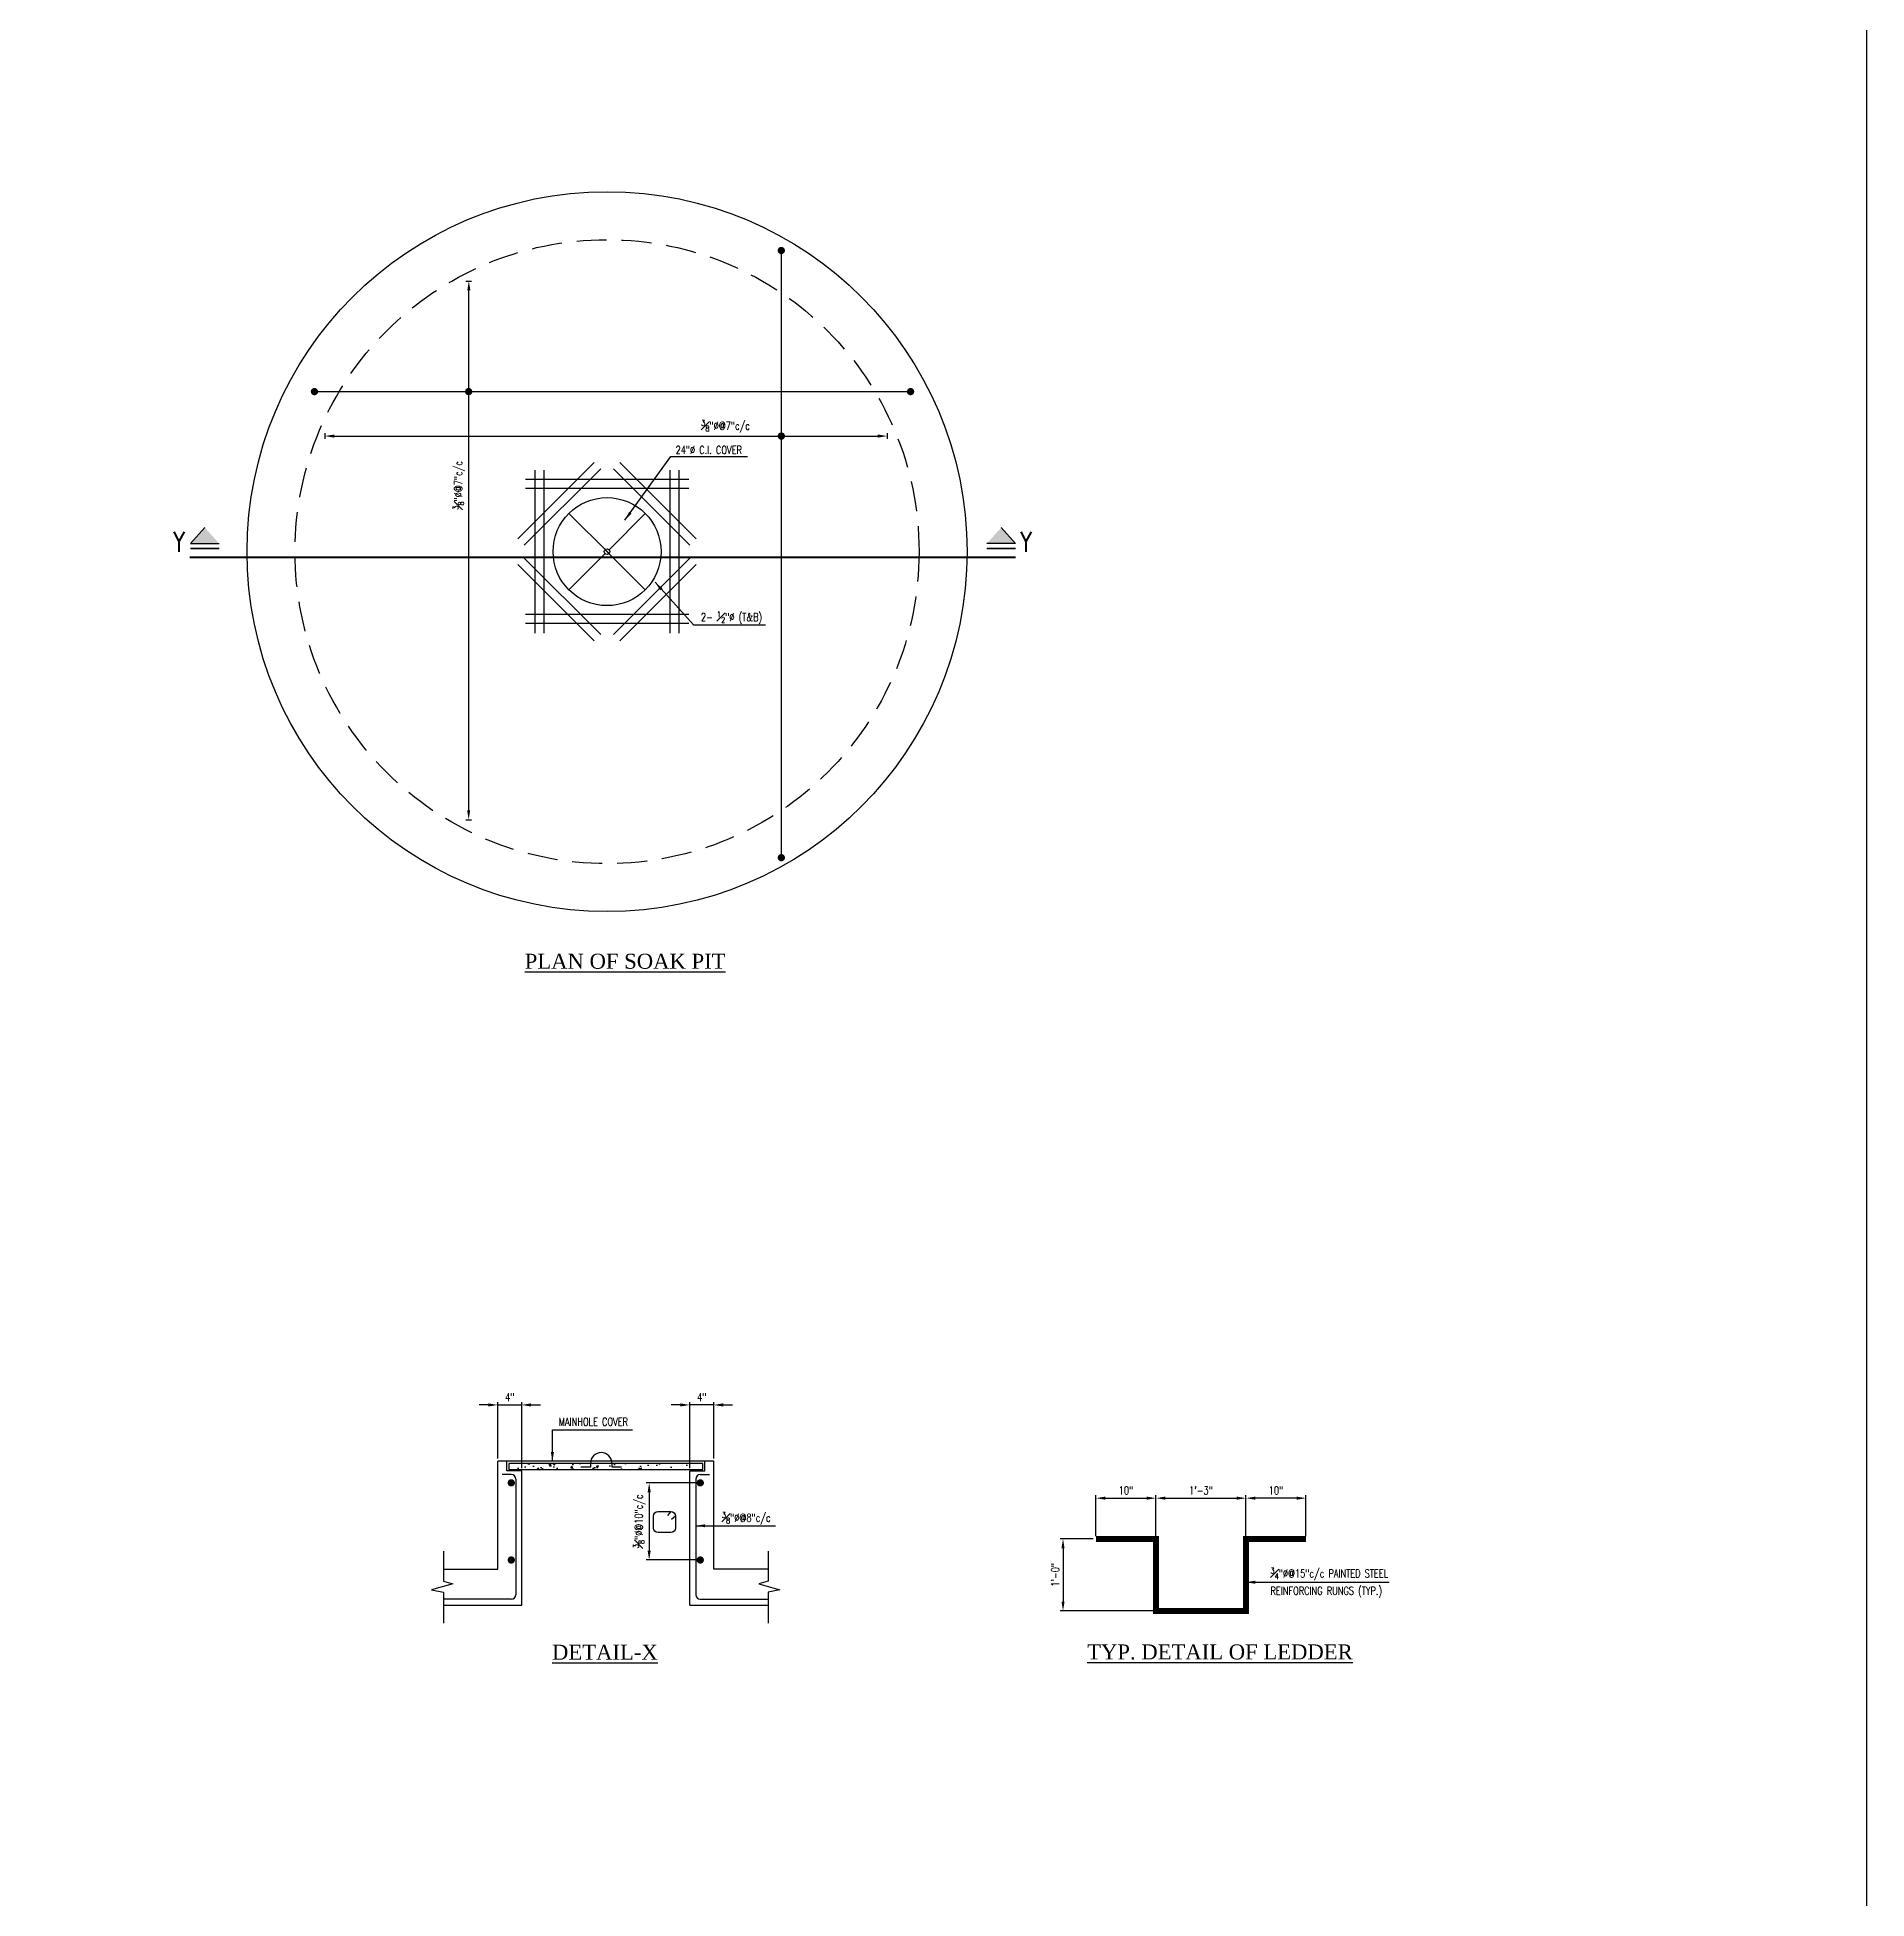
# Model space of a CAD drawing. Extents: x 646443 to 647667, y -185387 to -183933.
# Drawn here: x 647362.3 to 647667.2, y -184553.7 to -184243.4 of the extents above; entities that cross this region are included whole.
import ezdxf

# ---------------------------------------------------------------- set-up
doc = ezdxf.new("R2010")
doc.units = 0
doc.header["$LTSCALE"] = 20
doc.header["$MEASUREMENT"] = 0
doc.header["$PDMODE"] = 32
doc.linetypes.add('HIDDEN', pattern=[0.375, 0.25, -0.125])
doc.layers.get('0').update_dxf_attribs({"linetype": 'CONTINUOUS'})
doc.layers.get('DEFPOINTS').update_dxf_attribs({"linetype": 'CONTINUOUS'})
for name, color, linetype in [('A-TYP-ARROW', 1, 'CONTINUOUS'), ('A-TYP-H-TEXT', 2, 'CONTINUOUS'), ('BB', 6, 'CONTINUOUS'), ('BLOCK', 4, 'CONTINUOUS'), ('COL', 6, 'CONTINUOUS'), ('DIM', 1, 'CONTINUOUS'), ('Hatach Concrete', 8, 'CONTINUOUS'), ('MH COVER', 52, 'CONTINUOUS'), ('S-BB', 6, 'CONTINUOUS'), ('SECTION', 4, 'CONTINUOUS'), ('SLAB', 15, 'CONTINUOUS'), ('Wall', 4, 'CONTINUOUS')]:
    doc.layers.add(name, color=color, linetype=linetype)
doc.styles.add('HADINGS', font='times.ttf')
doc.styles.add('rizwan', font='romans.shx', dxfattribs={"width": 0.75})
doc.dimstyles.new('STYLE-64', dxfattribs={"dimscale": 64, "dimtxt": 0.09375, "dimasz": 0.09375, "dimexe": 0.0625, "dimexo": 0.0625, "dimgap": 0.03125, "dimtad": 1, "dimzin": 3, "dimdsep": 46, "dimlunit": 4, "dimtxsty": 'rizwan', "dimcen": 0.125, "dimdle": 4, "dimclrd": 1, "dimclre": 1, "dimclrt": 2, "dimadec": 0, "dimazin": 0, "dimtfac": 0.5, "dimtix": 1, "dimtmove": 2, "dimatfit": 3, "dimfxl": 0, "dimfrac": 1, "dimtolj": 1, "dimtzin": 3, "dimarcsym": 0})

# ---------------------------------------------------------------- blocks, each defined once
blk = doc.blocks.new('*D67')
at = {"layer": 'DEFPOINTS', "color": 0, "ltscale": 1.5, "transparency": 16777216}
for p in [(647548.7, -184486.88), (647538.7, -184493.67), (647548.7, -184493.67)]:
    blk.add_point(p, dxfattribs=at)
at = {"layer": 'DIM', "color": 1, "lineweight": -2, "ltscale": 1.5, "transparency": 16777216}
for p, q in [((647538.7, -184493.19), (647538.7, -184486.4)), ((647540.26, -184486.88), (647547.13, -184486.88)), ((647548.7, -184493.19), (647548.7, -184486.4))]:
    blk.add_line(p, q, dxfattribs=at)
at = {"layer": 'DIM', "color": 1, "ltscale": 1.5, "transparency": 16777216}
for points in [[(647540.26, -184486.62), (647540.26, -184487.14), (647538.7, -184486.88)], [(647547.13, -184486.62), (647547.13, -184487.14), (647548.7, -184486.88)]]:
    blk.add_solid(points, dxfattribs=at)
at = {"layer": 'DIM', "color": 2, "ltscale": 1.5, "transparency": 16777216, "insert": (647543.7, -184485.59), "char_height": 1.333, "attachment_point": 5, "style": 'rizwan'}
blk.add_mtext('\\A1;10"', dxfattribs=at)
blk = doc.blocks.new('*D68')
at = {"layer": 'DEFPOINTS', "color": 0, "ltscale": 1.5, "transparency": 16777216}
for p in [(647563.7, -184486.88), (647563.7, -184493.67), (647573.7, -184493.67)]:
    blk.add_point(p, dxfattribs=at)
at = {"layer": 'DIM', "color": 1, "lineweight": -2, "ltscale": 1.5, "transparency": 16777216}
for p, q in [((647563.7, -184493.19), (647563.7, -184486.4)), ((647572.13, -184486.88), (647565.26, -184486.88)), ((647573.7, -184493.19), (647573.7, -184486.4))]:
    blk.add_line(p, q, dxfattribs=at)
at = {"layer": 'DIM', "color": 1, "ltscale": 1.5, "transparency": 16777216}
for points in [[(647565.26, -184486.62), (647565.26, -184487.14), (647563.7, -184486.88)], [(647572.13, -184486.62), (647572.13, -184487.14), (647573.7, -184486.88)]]:
    blk.add_solid(points, dxfattribs=at)
at = {"layer": 'DIM', "color": 2, "ltscale": 1.5, "transparency": 16777216, "insert": (647568.7, -184485.59), "char_height": 1.333, "attachment_point": 5, "style": 'rizwan'}
blk.add_mtext('\\A1;10"', dxfattribs=at)
blk = doc.blocks.new('*D69')
at = {"layer": 'DEFPOINTS', "color": 0, "ltscale": 1.5, "transparency": 16777216}
for p in [(647563.7, -184486.88), (647548.7, -184493.67), (647563.7, -184493.67)]:
    blk.add_point(p, dxfattribs=at)
at = {"layer": 'DIM', "color": 1, "lineweight": -2, "ltscale": 1.5, "transparency": 16777216}
for p, q in [((647548.7, -184493.19), (647548.7, -184486.4)), ((647550.26, -184486.88), (647562.13, -184486.88)), ((647563.7, -184493.19), (647563.7, -184486.4))]:
    blk.add_line(p, q, dxfattribs=at)
at = {"layer": 'DIM', "color": 1, "ltscale": 1.5, "transparency": 16777216}
for points in [[(647550.26, -184486.62), (647550.26, -184487.14), (647548.7, -184486.88)], [(647562.13, -184486.62), (647562.13, -184487.14), (647563.7, -184486.88)]]:
    blk.add_solid(points, dxfattribs=at)
at = {"layer": 'DIM', "color": 2, "ltscale": 1.5, "transparency": 16777216, "insert": (647556.2, -184485.59), "char_height": 1.333, "attachment_point": 5, "style": 'rizwan'}
blk.add_mtext('\\A1;1\'-3"', dxfattribs=at)
blk = doc.blocks.new('*D70')
at = {"layer": 'DEFPOINTS', "color": 0, "ltscale": 1.5, "transparency": 16777216}
for p in [(647538.7, -184493.67), (647533.21, -184505.67), (647548.7, -184505.67)]:
    blk.add_point(p, dxfattribs=at)
at = {"layer": 'DIM', "color": 1, "lineweight": -2, "ltscale": 1.5, "transparency": 16777216}
for p, q in [((647538.22, -184493.67), (647532.73, -184493.67)), ((647533.21, -184495.24), (647533.21, -184504.11)), ((647548.22, -184505.67), (647532.73, -184505.67))]:
    blk.add_line(p, q, dxfattribs=at)
at = {"layer": 'DIM', "color": 1, "ltscale": 1.5, "transparency": 16777216}
for points in [[(647532.95, -184495.24), (647533.47, -184495.24), (647533.21, -184493.67)], [(647532.95, -184504.11), (647533.47, -184504.11), (647533.21, -184505.67)]]:
    blk.add_solid(points, dxfattribs=at)
at = {"layer": 'DIM', "color": 2, "ltscale": 1.5, "transparency": 16777216, "insert": (647531.92, -184499.67), "char_height": 1.333, "attachment_point": 5, "rotation": 90, "style": 'rizwan'}
blk.add_mtext('\\A1;1\'-0"', dxfattribs=at)
blk = doc.blocks.new('*D72')
at = {"layer": 'DEFPOINTS', "color": 0, "ltscale": 1.5, "transparency": 16777216}
for p in [(647472.75, -184484.33), (647464.24, -184497.18), (647472.75, -184497.18)]:
    blk.add_point(p, dxfattribs=at)
at = {"layer": 'DIM', "color": 1, "lineweight": -2, "ltscale": 1.5, "transparency": 16777216}
for p, q in [((647472.27, -184484.33), (647463.76, -184484.33)), ((647464.24, -184485.89), (647464.24, -184495.62)), ((647472.27, -184497.18), (647463.76, -184497.18))]:
    blk.add_line(p, q, dxfattribs=at)
at = {"layer": 'DIM', "color": 1, "ltscale": 1.5, "transparency": 16777216}
for points in [[(647463.98, -184485.89), (647464.5, -184485.89), (647464.24, -184484.33)], [(647463.98, -184495.62), (647464.5, -184495.62), (647464.24, -184497.18)]]:
    blk.add_solid(points, dxfattribs=at)
at = {"layer": 'DIM', "color": 2, "ltscale": 1.5, "transparency": 16777216, "insert": (647462.58, -184490.75), "char_height": 1.3333, "attachment_point": 5, "rotation": 90, "style": 'rizwan'}
blk.add_mtext('\\A1;{\\H0.7x;\\S3#8;\\H1.4286x;"%%C@10"c/c}', dxfattribs=at)
blk = doc.blocks.new('*D73')
at = {"layer": 'DEFPOINTS', "color": 0, "ltscale": 1.5, "transparency": 16777216}
for p in [(647443, -184471.34), (647439, -184480.74), (647443, -184482.34)]:
    blk.add_point(p, dxfattribs=at)
at = {"layer": 'DIM', "color": 1, "lineweight": -2, "ltscale": 1.5, "transparency": 16777216}
for p, q in [((647437.44, -184471.34), (647435.88, -184471.34)), ((647439, -184480.26), (647439, -184470.86)), ((647439, -184471.34), (647443, -184471.34)), ((647443, -184481.86), (647443, -184470.86)), ((647444.57, -184471.34), (647446.13, -184471.34))]:
    blk.add_line(p, q, dxfattribs=at)
at = {"layer": 'DIM', "color": 1, "ltscale": 1.5, "transparency": 16777216}
for points in [[(647437.44, -184471.08), (647437.44, -184471.6), (647439, -184471.34)], [(647444.57, -184471.08), (647444.57, -184471.6), (647443, -184471.34)]]:
    blk.add_solid(points, dxfattribs=at)
at = {"layer": 'DIM', "color": 2, "ltscale": 1.5, "transparency": 16777216, "insert": (647441, -184470.05), "char_height": 1.333, "attachment_point": 5, "style": 'rizwan'}
blk.add_mtext('\\A1;4"', dxfattribs=at)
blk = doc.blocks.new('*D74')
at = {"layer": 'DEFPOINTS', "color": 0, "ltscale": 1.5, "transparency": 16777216}
for p in [(647471, -184471.34), (647471, -184482.34), (647475, -184480.74)]:
    blk.add_point(p, dxfattribs=at)
at = {"layer": 'DIM', "color": 1, "lineweight": -2, "ltscale": 1.5, "transparency": 16777216}
for p, q in [((647469.44, -184471.34), (647467.88, -184471.34)), ((647471, -184481.86), (647471, -184470.86)), ((647475, -184471.34), (647471, -184471.34)), ((647475, -184480.26), (647475, -184470.86)), ((647476.57, -184471.34), (647478.13, -184471.34))]:
    blk.add_line(p, q, dxfattribs=at)
at = {"layer": 'DIM', "color": 1, "ltscale": 1.5, "transparency": 16777216}
for points in [[(647469.44, -184471.08), (647469.44, -184471.6), (647471, -184471.34)], [(647476.57, -184471.08), (647476.57, -184471.6), (647475, -184471.34)]]:
    blk.add_solid(points, dxfattribs=at)
at = {"layer": 'DIM', "color": 2, "ltscale": 1.5, "transparency": 16777216, "insert": (647473, -184470.05), "char_height": 1.333, "attachment_point": 5, "style": 'rizwan'}
blk.add_mtext('\\A1;4"', dxfattribs=at)

msp = doc.modelspace()

# ---------------------------------------------------------------- hatches: boundary and pattern name
at = {"layer": 'BB', "linetype": 'Continuous'}
for points in [[(647387.79587, -184327.73391), (647390.17894, -184325.10076), (647392.56204, -184327.7339)], [(647525.30266, -184327.73391), (647522.91958, -184325.10076), (647520.53649, -184327.7339)]]:
    msp.add_hatch(color=256, dxfattribs=at).paths.add_polyline_path(points)
at = {"layer": 'Hatach Concrete'}
h = msp.add_hatch(dxfattribs=at)
h.set_pattern_fill('AR-CONC', color=256, scale=0.5, style=0)
h.set_pattern_definition([(50, (647181.3194, -185275.9585), (3.586301, -0.313761), [0.375, -4.125]), (355, (647181.3194, -185275.9585), (-0.693757, 3.76096), [0.3, -3.3]), (100.4514, (647181.6183, -185275.9847), (2.892547, 3.447198), [0.318701, -3.50571]), (46.1842, (647181.3194, -185274.9585), (5.336205, -0.827595), [0.5625, -6.1875]), (96.6356, (647181.764, -185275.0275), (4.673314, 4.87059), [0.47805, -5.258565]), (351.1842, (647181.3194, -185274.9585), (4.67331, 4.870593), [0.45, -4.95]), (21, (647181.8194, -185275.2085), (2.984535, -2.013094), [0.375, -4.125]), (326, (647181.8194, -185275.2085), (1.216577, 3.62575), [0.3, -3.3]), (71.4514, (647182.068, -185275.3763), (4.201113, 1.612652), [0.318701, -3.50571]), (37.5, (647181.3194, -185275.9585), (0.0607993, 1.6644693), [0, -3.26, 0, -3.35, 0, -3.3125]), (7.5, (647181.3194, -185275.9585), (1.3153477, 1.9720586), [0, -1.91, 0, -3.185, 0, -1.2625]), (327.5, (647180.2044, -185275.9585), (2.6691122, -0.1127744), [0, -1.25, 0, -3.9, 0, -5.175]), (317.5, (647179.7044, -185275.9585), (2.915931, 0.500525), [0, -1.625, 0, -2.59, 0, -3.675])])
h.paths.add_polyline_path([(647471.66305, -184482.08716), (647471.66305, -184481.08716), (647442.34399, -184481.08716), (647442.34399, -184482.08716)])

# ---------------------------------------------------------------- linework, layer by layer
msp.add_lwpolyline([(647459.63172, -184481.70298), (647458.05432, -184481.70298), (647458.05432, -184481.08716, 1), (647454.4531, -184481.08716), (647454.4531, -184481.70298), (647452.8757, -184481.70298)], format="xyb")
at = {"layer": 'A-TYP-ARROW', "ltscale": 0.5}
for points in [[(647450.85511, -184322.74709), (647457.54824, -184329.44023)], [(647457.54824, -184328.78189), (647463.58303, -184322.74709)], [(647450.85511, -184335.47502), (647456.8899, -184329.44023)], [(647456.8899, -184328.78189), (647463.58303, -184335.47502)]]:
    msp.add_lwpolyline(points, dxfattribs=at)
msp.add_circle((647457.21907, -184329.11106), 0.46552, dxfattribs=at)
at = {"layer": 'BB', "linetype": 'Continuous'}
for p, q in [((647387.79587, -184327.73391), (647390.17894, -184325.10076)), ((647525.30266, -184327.73391), (647522.91958, -184325.10076)), ((647387.79587, -184327.73391), (647392.56204, -184327.7339)), ((647392.56204, -184328.57765), (647387.79587, -184328.57766)), ((647525.30266, -184327.73391), (647520.53649, -184327.7339)), ((647520.53649, -184328.57765), (647525.30266, -184328.57766))]:
    msp.add_line(p, q, dxfattribs=at)
at = {"layer": 'BB', "linetype": 'Continuous', "const_width": 0.28125}
for points in [[(647525.30266, -184330.0604), (647387.66814, -184330.06038)], [(647387.79587, -184328.57766), (647392.56204, -184328.57765)], [(647525.30266, -184328.57766), (647520.53649, -184328.57765)]]:
    msp.add_lwpolyline(points, dxfattribs=at)
at = {"layer": 'BLOCK', "color": 2}
msp.add_circle((647457.21907, -184329.11106), 60, dxfattribs=at)
at = {"layer": 'BLOCK', "color": 2, "linetype": 'HIDDEN'}
msp.add_circle((647457.21907, -184329.11106), 52, dxfattribs=at)
at = {"layer": 'COL'}
for p, q in [((647486.2622, -184278.91337), (647486.2622, -184380.11727)), ((647408.45307, -184302.43563), (647507.80407, -184302.43563)), ((647442.36983, -184326.98974), (647455.09775, -184314.26181)), ((647472.06831, -184326.98974), (647459.34039, -184314.26181)), ((647443.43049, -184328.0504), (647456.15841, -184315.32247)), ((647470.82784, -184317.11106), (647443.61029, -184317.11106)), ((647445.21907, -184342.71983), (647445.21907, -184315.50228)), ((647446.71907, -184342.71983), (647446.71907, -184315.50228)), ((647471.00765, -184328.0504), (647458.27973, -184315.32247)), ((647467.71907, -184342.71983), (647467.71907, -184315.50228)), ((647469.21907, -184342.71983), (647469.21907, -184315.50228)), ((647470.82784, -184318.61106), (647443.61029, -184318.61106)), ((647443.43049, -184330.17172), (647456.15841, -184342.89964)), ((647471.00765, -184330.17172), (647458.27973, -184342.89964)), ((647442.36983, -184331.23238), (647455.09775, -184343.9603)), ((647472.06831, -184331.23238), (647459.34039, -184343.9603)), ((647470.82784, -184339.61106), (647443.61029, -184339.61106)), ((647470.82784, -184341.11106), (647443.61029, -184341.11106)), ((647441.25352, -184482.95373), (647439.71654, -184482.95373)), ((647442.00352, -184483.70373), (647442.00352, -184502.98722)), ((647472.00352, -184483.70373), (647472.00352, -184502.98722)), ((647472.75352, -184482.95373), (647474.29049, -184482.95373)), ((647441.25352, -184503.73722), (647429.93387, -184503.73722)), ((647472.75352, -184503.73722), (647484.07316, -184503.73722))]:
    msp.add_line(p, q, dxfattribs=at)
at = {"layer": 'COL', "color": 1}
for p, q in [((647467.85946, -184489.12064), (647467.31683, -184489.77256)), ((647468.60946, -184489.87064), (647467.95754, -184490.41327))]:
    msp.add_line(p, q, dxfattribs=at)
msp.add_lwpolyline([(647465.71705, -184489.12064), (647467.85946, -184489.12064, -0.414213562), (647468.60946, -184489.87064), (647468.60946, -184491.87064, -0.414213562), (647467.85946, -184492.62064), (647465.71705, -184492.62064, -0.414213562), (647464.96705, -184491.87064), (647464.96705, -184489.87064, -0.414213562)], format="xyb", close=True, dxfattribs=at)
at = {"layer": 'COL', "const_width": 1}
msp.add_lwpolyline([(647573.6967, -184493.67293), (647563.6967, -184493.67293), (647563.6967, -184505.67293), (647548.6967, -184505.67293), (647548.6967, -184493.67293), (647538.6967, -184493.67293)], dxfattribs=at)
at = {"layer": 'COL'}
msp.add_circle((647457.21907, -184329.11106), 9, dxfattribs=at)
for centre, start, end in [((647441.25352, -184483.70373), 0, 90), ((647472.75352, -184483.70373), 90, 180), ((647441.25352, -184502.98722), 270, 0), ((647472.75352, -184502.98722), 180, 270)]:
    msp.add_arc(centre, 0.75, start, end, dxfattribs=at)
at = {"layer": 'DEFPOINTS'}
msp.add_lwpolyline([(646443.46119, -185386.84809), (647667.16213, -185386.84809), (647667.16213, -184063.6904), (646443.46119, -184063.6904)], close=True, dxfattribs=at)
at = {"layer": 'DIM', "color": 1, "ltscale": 1.5}
for p, q in [((647433.67423, -184284.00123), (647434.63423, -184284.00123)), ((647434.15423, -184285.56373), (647434.15423, -184372.2401)), ((647410.19348, -184309.36814), (647410.19348, -184310.32814)), ((647411.75598, -184309.84814), (647502.32706, -184309.84814)), ((647503.88956, -184309.36814), (647503.88956, -184310.32814)), ((647433.67423, -184373.8026), (647434.63423, -184373.8026))]:
    msp.add_line(p, q, dxfattribs=at)
for points in [[(647433.92589, -184285.56373), (647434.44672, -184285.56373), (647434.1863, -184284.00123)], [(647411.75598, -184309.58772), (647411.75598, -184310.10856), (647410.19348, -184309.84814)], [(647502.32706, -184309.58772), (647502.32706, -184310.10856), (647503.88956, -184309.84814)], [(647433.89381, -184372.2401), (647434.41464, -184372.2401), (647434.15423, -184373.8026)]]:
    msp.add_solid(points, dxfattribs=at)
at = {"layer": 'MH COVER'}
msp.add_lwpolyline([(647473.16305, -184481.08716), (647440.84399, -184481.08716), (647440.84399, -184482.08716), (647473.16305, -184482.08716)], close=True, dxfattribs=at)
at = {"layer": 'S-BB', "const_width": 0.6075}
for points in [[(647486.56595, -184278.91337, -1), (647485.95845, -184278.91337, -1)], [(647408.75682, -184302.43563, -1), (647408.14932, -184302.43563, -1)], [(647434.45798, -184302.43563, -1), (647433.85048, -184302.43563, -1)], [(647508.10782, -184302.43563, -1), (647507.50032, -184302.43563, -1)], [(647486.2622, -184310.15189, 1), (647486.2622, -184309.54439, 1)], [(647486.56595, -184380.11727, -1), (647485.95845, -184380.11727, -1)], [(647441.25352, -184484.62957, -1), (647441.25352, -184484.02207, -1)], [(647472.75352, -184484.62957, 1), (647472.75352, -184484.02207, 1)], [(647441.25352, -184497.48752, -1), (647441.25352, -184496.88002, -1)], [(647472.75352, -184497.48752, 1), (647472.75352, -184496.88002, 1)]]:
    msp.add_lwpolyline(points, format="xyb", close=True, dxfattribs=at)
at = {"layer": 'SECTION'}
for p, q in [((647429.93387, -184504.73722), (647443.00352, -184504.73722)), ((647471.00352, -184504.73722), (647484.07316, -184504.73722))]:
    msp.add_line(p, q, dxfattribs=at)
at = {"layer": 'SLAB'}
msp.add_line((647475.00352, -184480.73722), (647439.00352, -184480.73722), dxfattribs=at)
at = {"layer": 'Wall'}
for points in [[(647429.93387, -184498.73722), (647439.00352, -184498.73722), (647439.00352, -184480.73722)], [(647443.00352, -184504.73722), (647443.00352, -184482.33641), (647440.50352, -184482.33641), (647440.50352, -184480.73722)], [(647471.00352, -184504.73722), (647471.00352, -184482.33641), (647473.50352, -184482.33641), (647473.50352, -184480.73722)], [(647484.07316, -184498.73722), (647475.00352, -184498.73722), (647475.00352, -184480.73722)]]:
    msp.add_lwpolyline(points, dxfattribs=at)
at = {"layer": 'Wall', "color": 1}
for points in [[(647429.93387, -184495.73722), (647429.93387, -184500.6912), (647431.49845, -184501.14696), (647427.97616, -184502.13074), (647429.93387, -184502.57317), (647429.93387, -184507.73722)], [(647484.07316, -184495.73722), (647484.07316, -184500.6912), (647482.50859, -184501.14696), (647486.03088, -184502.13074), (647484.07316, -184502.57317), (647484.07316, -184507.73722)]]:
    msp.add_lwpolyline(points, dxfattribs=at)

# ---------------------------------------------------------------- texts
at = {"layer": 'A-TYP-H-TEXT', "color": 3, "style": 'HADINGS'}
msp.add_text('%%UPLAN OF SOAK PIT', height=2.5, dxfattribs=at).set_placement((647443.49742, -184398.63145))
at = {"layer": 'A-TYP-H-TEXT', "color": 3, "char_height": 2.5, "width": 141.8053488, "attachment_point": 8, "line_spacing_factor": 0.7, "style": 'HADINGS'}
for s, insert in [('{\\LDETAIL-X}', (647456.85481, -184513.8105, -1.60253)), ('\\pi-7.5,l12.5,t12.5;{\\LTYP. DETAIL OF LEDDER}', (647556.86447, -184513.8105, -1.60253))]:
    msp.add_mtext(s, dxfattribs=dict(at, insert=insert))
at = {"layer": 'BB', "style": 'rizwan', "width": 0.75}
for rotation, p in [(0.0001937, (647384.88228, -184329.16339)), (359.9998063, (647526.0466, -184329.16338))]:
    msp.add_text('Y', height=3.375, rotation=rotation, dxfattribs=at).set_placement(p)
at = {"layer": 'DIM', "color": 2, "ltscale": 1.5, "char_height": 1.3333333, "attachment_point": 5, "style": 'rizwan'}
for s, insert in [('\\A1;{\\H0.7x;\\S3#8;}"%%C@7"c/c', (647476.96055, -184308.21115)), ('\\A1;MAINHOLE COVER', (647454.94121, -184474.15094)), ('\\A1;{\\H0.7x;\\S3#8;\\H1.4286x;"%%C@8"c/c}', (647480.40694, -184490.22947)), ('\\A1;{\\H0.7x;\\S3#4;}"%%C@15"c/c PAINTED STEEL', (647577.5811, -184499.5103)), ('\\A1;REINFORCING RUNGS (TYP.)', (647577.08253, -184502.53474))]:
    msp.add_mtext(s, dxfattribs=dict(at, insert=insert))
at = {"layer": 'DIM', "color": 2, "ltscale": 1.5, "char_height": 1.3333333, "width": 23.7748978, "attachment_point": 5, "style": 'rizwan'}
for s, insert in [('24"%%C C.I. COVER', (647474.16783, -184312.16101)), ('\\A1;2- {\\H0.7x;\\S1#2;}"%%C (T&B)', (647477.95568, -184340.11108))]:
    msp.add_mtext(s, dxfattribs=dict(at, insert=insert))
at = {"layer": 'DIM', "color": 2, "ltscale": 1.5, "insert": (647432.51724, -184318.07651), "char_height": 1.3333333, "attachment_point": 5, "rotation": 90, "style": 'rizwan'}
msp.add_mtext('\\A1;{\\H0.7x;\\S3#8;}"%%C@7"c/c', dxfattribs=at)

# ---------------------------------------------------------------- dimensions: what is measured, and where the dimension line sits
at = {"layer": 'DIM', "ltscale": 1.5}
for base, p1, p2, picture, middle in [((647443.00352, -184471.34191), (647439.00352, -184480.73722), (647443.00352, -184482.33641), '*D73', (647441.00352, -184470.04826)), ((647548.6967, -184486.88312), (647538.6967, -184493.67293), (647548.6967, -184493.67293), '*D67', (647543.6967, -184485.58947)), ((647563.6967, -184486.88312), (647548.6967, -184493.67293), (647563.6967, -184493.67293), '*D69', (647556.1967, -184485.58947))]:
    dim = msp.add_linear_dim(base=base, p1=p1, p2=p2, dimstyle='STYLE-64', override={"dimscale": 16, "dimtxt": 0.083333, "dimasz": 0.097656, "dimexe": 0.03, "dimexo": 0.03, "dimtmove": 0}, dxfattribs=at)
    dim.commit()
    dim.dimension.update_dxf_attribs({"geometry": picture, "text_midpoint": middle})
for base, p1, p2, angle, picture, middle in [((647471.00352, -184471.34191), (647475.00352, -184480.73722), (647471.00352, -184482.33641), 180, '*D74', (647473.00352, -184470.04826)), ((647563.6967, -184486.88312), (647573.6967, -184493.67293), (647563.6967, -184493.67293), 180, '*D68', (647568.6967, -184485.58947)), ((647533.21384, -184505.67293), (647538.6967, -184493.67293), (647548.6967, -184505.67293), 90, '*D70', (647531.92019, -184499.67293))]:
    dim = msp.add_linear_dim(base=base, p1=p1, p2=p2, angle=angle, dimstyle='STYLE-64', override={"dimscale": 16, "dimtxt": 0.083333, "dimasz": 0.097656, "dimexe": 0.03, "dimexo": 0.03, "dimtmove": 0}, dxfattribs=at)
    dim.commit()
    dim.dimension.update_dxf_attribs({"geometry": picture, "text_midpoint": middle})
dim = msp.add_linear_dim(base=(647464.24044, -184497.18377), p1=(647472.75352, -184484.32582), p2=(647472.75352, -184497.18377), angle=90, text='{\\H0.7x;\\S3#8;\\H1.4286x;"%%C@10"c/c}', dimstyle='STYLE-64', override={"dimscale": 16, "dimtxt": 0.083333, "dimasz": 0.097656, "dimexe": 0.03, "dimexo": 0.03, "dimtmove": 0}, dxfattribs=at)
dim.commit()
dim.dimension.update_dxf_attribs({"geometry": '*D72', "text_midpoint": (647462.58488, -184490.75479)})

# ---------------------------------------------------------------- leaders
for points in [[(647460.17383, -184323.88904), (647467.84523, -184313.23111), (647480.61586, -184313.23111)], [(647465.21907, -184334.22344), (647471.63308, -184341.32813), (647483.60557, -184341.32813)], [(647448.10932, -184480.73722), (647448.10932, -184475.4793), (647461.48273, -184475.4793)], [(647472.00352, -184491.47977), (647485.26516, -184491.47977)], [(647563.6967, -184500.89225), (647587.56393, -184500.89225)]]:
    msp.add_leader(points, dimstyle='STYLE-64', override={"dimscale": 16, "dimtxt": 0.083333, "dimasz": 0.097656, "dimexe": 0.03, "dimexo": 0.03, "dimtmove": 0}, dxfattribs=at)

doc.saveas('drawing.dxf')
